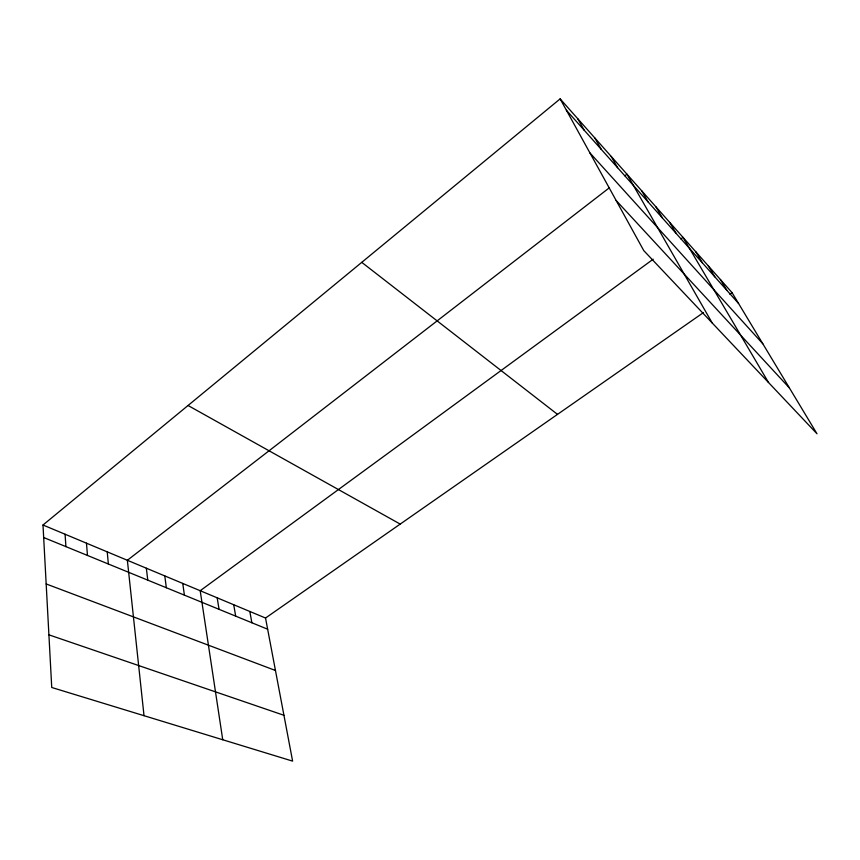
<?xml version="1.0" encoding="UTF-8"?>
<svg xmlns="http://www.w3.org/2000/svg" width="860" height="860" viewBox="0 0 860 860"><rect width="100%" height="100%" fill="white"/><g stroke="black" fill="none" stroke-linecap="round" stroke-linejoin="round"><path stroke-width="1.29" d="M43 525.009L265.525 618.028L292.615 761.121L51.74 687.484L43 525.009L560.139 98.879L732.032 292.637L817 433.773L643.774 250.615L560.139 98.879M609.364 187.781L127.366 560.279L144.018 715.692M624.887 175.784L626.951 174.193L712.188 322.941M653.192 259.193L200.197 590.723L222.74 739.761M680.883 238.929L683.001 237.371L768.507 382.496M265.525 618.028L703.458 312.578M729.839 294.174L732.032 292.637M48.913 634.83L283.929 715.284M46.171 583.951L275.458 670.488M43.677 537.521L267.643 629.219M188.05 405.49L400.201 524.095M361.759 262.343L557.506 414.369M616.147 200.487L789.426 387.957M589.928 152.919L762.809 343.753M566.417 110.252L738.568 303.483M720.368 279.478L726.893 290.39M708.317 265.901L714.843 276.866M695.869 251.873L702.394 262.891M669.703 222.385L676.218 233.511M655.954 206.873L662.447 218.042M641.711 190.823L648.182 202.035M611.191 156.423L617.609 167.721M594.83 137.976L601.204 149.307M577.823 118.809L584.155 130.172M249.83 611.471L251.873 622.769M233.726 604.741L235.672 616.136M217.193 597.829L219.042 609.321M182.75 583.424L184.395 595.141M164.798 575.931L166.335 587.745M146.35 568.213L147.769 580.145M107.22 551.862L108.371 564.009M86.473 543.176L87.473 555.452M65.07 534.232L65.919 546.627"/></g></svg>
